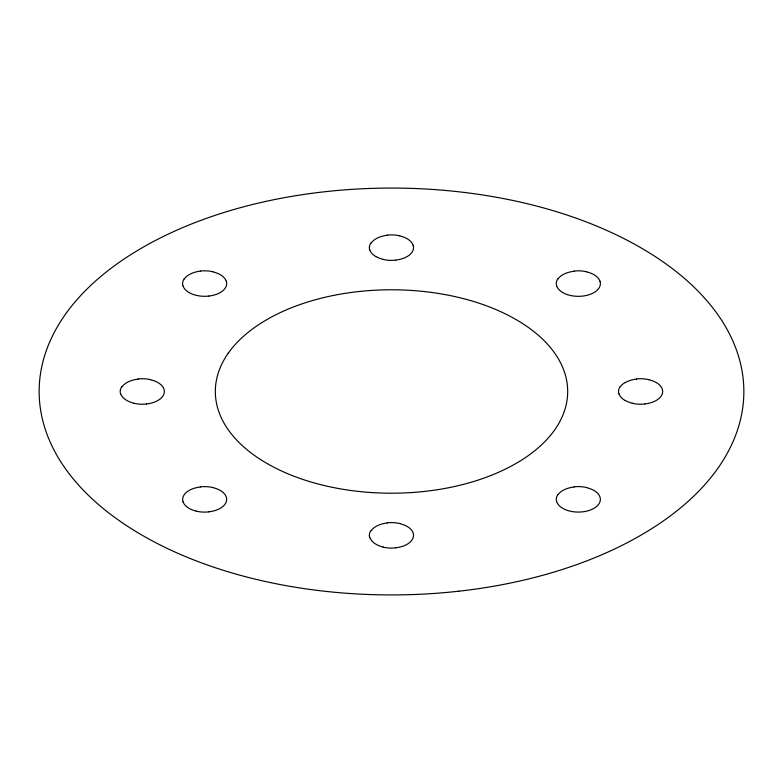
<?xml version="1.0" encoding="UTF-8"?>
<svg xmlns="http://www.w3.org/2000/svg" width="783" height="783" viewBox="0 0 783 783"><rect width="100%" height="100%" fill="white"/><g stroke="black" fill="none" stroke-linecap="round" stroke-linejoin="round"><path stroke-width="1.17" d="M586.712 487.682A21.924 12.655 0 0 1 599.984 496.999A22.081 12.753 0 0 1 598.77 504.164A21.924 12.655 0 0 1 582.63 511.837A22.09 12.753 0 0 1 570.073 511.162A21.924 12.655 0 0 1 556.791 501.844M556.674 501.766A22.09 12.753 0 0 1 557.888 494.553M574.154 486.82A22.09 12.753 0 0 1 586.653 487.525M558.005 494.68A21.924 12.655 0 0 1 574.154 487.006M208.914 296.043A21.924 12.655 0 0 0 225.064 288.379A22.081 12.753 0 0 0 226.277 281.166M212.996 271.887A21.924 12.655 0 0 1 226.277 281.214M208.865 296.072A22.081 12.753 0 0 1 196.376 295.377A21.924 12.655 0 0 1 183.095 286.059M182.977 285.991A22.081 12.753 0 0 1 184.191 278.777M200.458 271.045A22.081 12.753 0 0 1 212.947 271.74M184.299 278.885A21.924 12.655 0 0 1 189.143 274.686A21.924 12.655 0 0 1 200.458 271.114M586.702 271.916A21.924 12.655 0 0 1 599.984 281.244M556.674 286.001A22.09 12.753 0 0 1 557.888 278.787M574.154 271.055A22.09 12.753 0 0 1 586.653 271.75M556.791 286.079A21.924 12.655 0 0 0 570.073 295.397A22.09 12.753 0 0 0 582.572 296.101A21.924 12.655 0 0 0 598.77 288.398A22.09 12.753 0 0 0 599.984 281.185M558.005 278.914A21.924 12.655 0 0 1 574.154 271.241M208.885 511.818A21.934 12.665 0 0 0 225.044 504.144A22.09 12.753 0 0 0 226.248 496.931A21.934 12.665 0 0 0 212.966 487.652M208.767 511.886A22.09 12.753 0 0 1 196.269 511.182M200.36 486.84A22.09 12.753 0 0 1 212.849 487.535M196.347 511.152A21.934 12.665 0 0 1 183.065 501.825M200.428 486.987A21.934 12.665 0 0 0 184.269 494.65A22.081 12.753 0 0 0 183.016 501.795M146.538 403.969A21.924 12.655 0 0 0 157.902 400.475A21.934 12.665 0 0 0 162.747 396.267A22.09 12.753 0 0 0 163.95 389.053A21.934 12.665 0 0 0 157.902 382.535A21.924 12.655 0 0 0 150.62 379.814M134.128 403.274A21.924 12.655 0 0 1 120.846 393.947M122.06 386.782A21.924 12.655 0 0 1 138.209 379.109M146.47 404.008A22.09 12.753 0 0 1 133.971 403.304M120.582 393.918A22.09 12.753 0 0 1 121.786 386.704M138.053 378.962A22.09 12.753 0 0 1 150.551 379.657M395.748 547.797A21.934 12.665 0 0 0 411.907 540.123A22.09 12.753 0 0 0 413.121 532.91A21.934 12.665 0 0 0 399.829 523.631M383.337 547.092A21.934 12.665 0 0 1 370.056 537.774M371.259 530.6A21.934 12.665 0 0 1 387.419 522.927M395.64 547.855A22.09 12.753 0 0 1 383.141 547.16M369.742 537.774A22.09 12.753 0 0 1 370.956 530.551M387.223 522.819A22.09 12.753 0 0 1 399.721 523.514M395.758 260.083A21.924 12.655 0 0 0 411.907 252.42A22.081 12.753 0 0 0 413.111 245.206M383.347 259.388A21.924 12.655 0 0 1 376.065 256.599M371.279 242.896A21.924 12.655 0 0 1 387.428 235.233M399.839 235.928A21.924 12.655 0 0 1 413.111 245.255M395.64 260.152A22.081 12.753 0 0 1 383.151 259.457M369.752 250.061A22.081 12.753 0 0 1 370.966 242.847M387.233 235.115A22.081 12.753 0 0 1 399.721 235.82M375.918 256.628A21.924 12.655 0 0 1 369.879 250.061M644.928 403.94A21.924 12.655 0 0 0 661.067 396.276A22.081 12.753 0 0 0 662.281 389.063A21.924 12.655 0 0 0 648.999 379.784M632.517 403.245A21.924 12.655 0 0 1 625.226 400.446M625.226 382.574A21.924 12.655 0 0 1 636.599 379.089M644.81 404.008A22.081 12.753 0 0 1 632.321 403.314M618.922 393.918A22.081 12.753 0 0 1 620.126 386.704M636.393 378.972A22.081 12.753 0 0 1 648.892 379.677M625.088 400.475A21.924 12.655 0 0 1 619.04 393.918M620.253 386.753A21.924 12.655 0 0 1 625.088 382.554M228.235 353.221A176.684 102.015 0 0 0 218.565 410.928A175.421 101.281 0 0 0 266.934 463.419A175.412 101.271 0 0 0 325.209 485.763A176.684 102.005 0 0 0 425.149 491.342A175.421 101.281 0 0 0 516.075 463.419A175.412 101.271 0 0 0 554.775 429.769A176.674 102.005 0 0 0 564.445 372.072A175.421 101.281 0 0 0 516.066 319.581A175.431 101.281 0 0 0 457.801 297.237A176.684 102.005 0 0 0 357.86 291.648A175.402 101.271 0 0 0 266.934 319.581A175.412 101.271 0 0 0 228.225 353.221M458.799 591.214A350.823 202.543 0 0 0 640.641 535.337A350.833 202.552 0 0 0 718.05 468.048A353.378 204.02 0 0 0 737.38 352.653A350.833 202.552 0 0 0 640.641 247.663A350.823 202.543 0 0 0 524.091 202.963A353.378 204.02 0 0 0 324.201 191.806A350.833 202.552 0 0 0 142.359 247.663A350.823 202.543 0 0 0 64.95 314.952A353.378 204.02 0 0 0 45.62 430.347A350.833 202.552 0 0 0 142.359 535.337A350.843 202.552 0 0 0 258.909 580.027A353.378 204.02 0 0 0 458.799 591.194"/></g></svg>
